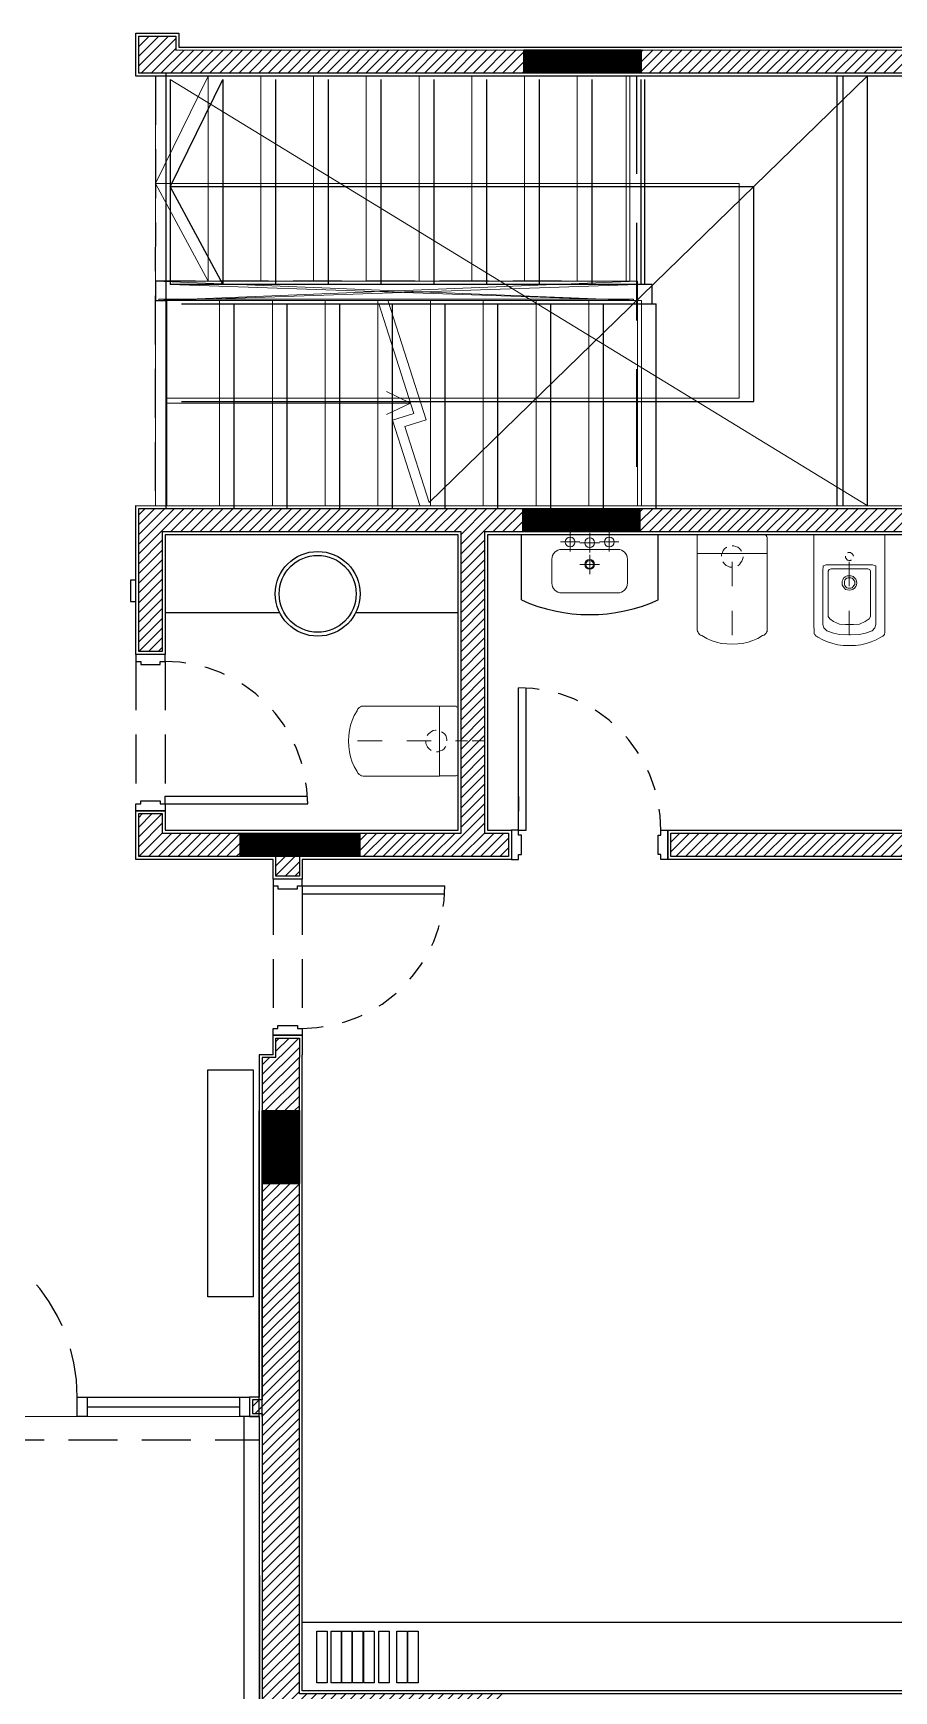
# Model space of a CAD drawing. Extents: x 233 to 569, y -241 to -74.
# Drawn here: x 297.08 to 301.48, y -186.35 to -177.86 of the extents above; entities that cross this region are included whole.
import ezdxf

# ---------------------------------------------------------------- set-up
doc = ezdxf.new("R2010")
doc.units = 0
doc.header["$MEASUREMENT"] = 0
doc.linetypes.add('ACAD_ISO02W100', pattern=[15, 12, -3])
doc.linetypes.add('TRAZOS', pattern=[0.75, 0.5, -0.25])
for name, color, linetype, lineweight in [('00 ARTEFACTOS SANITARIOS', 7, 'CONTINUOUS', 5), ('2D N 0 PB ESCALERA', 1, 'CONTINUOUS', 9), ('2D N 0 PB SOLADO PERIMETRAL EXTERIOR', 254, 'CONTINUOUS', 9)]:
    doc.layers.add(name, color=color, linetype=linetype, lineweight=lineweight)
for name, color, linetype in [('2D 00 TERRENO RETIROS', 205, 'CONTINUOUS'), ('2D N 0 PB ABER CORTE', 1, 'CONTINUOUS'), ('2D N 0 PB DECO MUEBLES', 251, 'CONTINUOUS'), ('2D N 0 PB INST CALEF TERMOSTATOS', 1, 'CONTINUOUS'), ('2D N 0 PB INST SANIT ART', 7, 'CONTINUOUS'), ('2D N 0 PB MUROS MAMP', 1, 'CONTINUOUS'), ('2D N 0 PB MUROS MAMP HATCH', 10, 'CONTINUOUS'), ('2D N 0 PB MUROS REVOQUES', 7, 'CONTINUOUS'), ('2D N 0 PB PROYECCIONES', 7, 'CONTINUOUS'), ('2D N 0 PB REVESTIMIENTO MURETE PIEDRA', 5, 'CONTINUOUS'), ('2D N 00 EST PL COL BORDES', 7, 'CONTINUOUS'), ('2D N 00 EST PL COL HATCH', 92, 'CONTINUOUS'), ('2D N 00 EST PL ESCALERA SUBSUELO', 200, 'CONTINUOUS'), ('2D N 1 PA ESCALERA', 254, 'CONTINUOUS')]:
    doc.layers.add(name, color=color, linetype=linetype)
pattern_1 = [(45, (280.611325, -54.484004), (-0.025, 0.025), [])]

# ---------------------------------------------------------------- blocks, each defined once
blk = doc.blocks.new('A$C7EBA53EC-flat-2-flat-1-flat-1-flat-2')
at = {"layer": '00 ARTEFACTOS SANITARIOS'}
for p, q in [((-1.4103, 1.1515), (-1.6974, 1.1515)), ((-1.7474, 1.1015), (-1.7474, 0.9787)), ((-1.5538, 1.0554), (-1.5538, 0.9554)), ((-1.3603, 0.9787), (-1.3603, 1.1015)), ((-1.6538, 0.94), (-1.6538, 0.84)), ((-1.6038, 1.0054), (-1.5038, 1.0054)), ((-1.5538, 0.9441), (-1.5538, 0.8441)), ((-1.4538, 0.94), (-1.4538, 0.84)), ((-1.3038, 0.8537), (-1.8038, 0.8537)), ((-1.7038, 0.89), (-1.6038, 0.89)), ((-1.6974, 0.9287), (-1.4103, 0.9287)), ((-1.6038, 0.8941), (-1.5038, 0.8941)), ((-1.4038, 0.89), (-1.5038, 0.89))]:
    blk.add_line(p, q, dxfattribs=at)
for centre, radius in [((-1.5538, 1.0054), 0.025), ((-1.5538, 1.0054), 0.02), ((-1.6538, 0.89), 0.025), ((-1.5538, 0.8941), 0.025), ((-1.4538, 0.89), 0.025)]:
    blk.add_circle(centre, radius, dxfattribs=at)
for centre, start, end in [((-1.6974, 1.1015), 90, 180), ((-1.4103, 1.1015), 360, 90), ((-1.6974, 0.9787), 180, 270), ((-1.4103, 0.9787), 270, 360)]:
    blk.add_arc(centre, 0.05, start, end, dxfattribs=at)

msp = doc.modelspace()

# ---------------------------------------------------------------- hatches: boundary and pattern name
at = {"layer": '2D N 0 PB MUROS MAMP HATCH'}
h = msp.add_hatch(dxfattribs=at)
h.set_pattern_fill('JIS_WOOD', color=256, scale=0.05)
h.set_pattern_definition(pattern_1)
h.paths.add_polyline_path([(299.5885, -178.0654), (299.5885, -177.9466), (297.807, -177.9467), (297.807, -177.8754), (297.617, -177.8754), (297.617, -178.0654)])
h = msp.add_hatch(dxfattribs=at)
h.set_pattern_fill('JIS_WOOD', color=256, scale=0.05)
h.set_pattern_definition(pattern_1)
h.paths.add_polyline_path([(302.2888, -178.0654), (302.2888, -178.2654), (302.6327, -178.2654), (302.6327, -178.1189), (303.188, -178.1199), (303.188, -177.9464), (300.1885, -177.9454), (300.1885, -178.0654)])
h = msp.add_hatch(dxfattribs=at)
h.set_pattern_fill('JIS_WOOD', color=256, scale=0.05)
h.set_pattern_definition(pattern_1)
h.paths.add_polyline_path([(299.267, -180.4154), (299.267, -181.9589), (298.7481, -181.9589), (298.7481, -182.0789), (299.5108, -182.0789), (299.5108, -181.9589), (299.387, -181.9589), (299.387, -180.4154), (299.5832, -180.4154), (299.5832, -180.2954), (297.617, -180.2954), (297.617, -181.0289), (297.737, -181.0289), (297.737, -180.4154)])
h = msp.add_hatch(dxfattribs=at)
h.set_pattern_fill('JIS_WOOD', color=256, scale=0.05)
h.set_pattern_definition(pattern_1)
h.paths.add_polyline_path([(300.266, -180.2954), (300.246, -180.2954), (300.1832, -180.2954), (300.1832, -180.4154), (302.2887, -180.4154), (302.2887, -180.2954)])
h = msp.add_hatch(dxfattribs=at)
h.set_pattern_fill('JIS_WOOD', color=256, scale=0.05)
h.set_pattern_definition(pattern_1)
h.paths.add_polyline_path([(298.136, -182.0789), (298.136, -181.9589), (297.737, -181.9589), (297.737, -181.8589), (297.617, -181.8589), (297.617, -182.0789)])
h = msp.add_hatch(dxfattribs=at)
h.set_pattern_fill('JIS_WOOD', color=256, scale=0.05)
h.set_pattern_definition(pattern_1)
h.paths.add_polyline_path([(300.3408, -181.9589), (300.3408, -182.0789), (302.4438, -182.0789), (302.4438, -181.9589)])
h = msp.add_hatch(dxfattribs=at)
h.set_pattern_fill('JIS_WOOD', color=256, scale=0.05)
h.set_pattern_definition(pattern_1)
h.paths.add_polyline_path([(298.3193, -182.0789), (298.3193, -182.1789), (298.4393, -182.1789), (298.4393, -182.0789)])
h = msp.add_hatch(dxfattribs=at)
h.set_pattern_fill('JIS_WOOD', color=256, scale=0.05)
h.set_pattern_definition(pattern_1)
h.paths.add_polyline_path([(298.4393, -183.1089), (298.4393, -183.0089), (298.3193, -183.0089), (298.3193, -183.1089), (298.2493, -183.1089), (298.2493, -183.3803), (298.4393, -183.3803)])
h = msp.add_hatch(dxfattribs=at)
h.set_pattern_fill('JIS_WOOD', color=256, scale=0.05)
h.set_pattern_definition(pattern_1)
h.paths.add_polyline_path([(299.4904, -186.5577), (299.4904, -186.3677), (298.4393, -186.3677), (298.4393, -183.7539), (298.2493, -183.7539), (298.2493, -184.8625), (298.1993, -184.8625), (298.1993, -184.9326), (298.2493, -184.9326), (298.2494, -186.5578)])
at = {"layer": '2D N 00 EST PL COL HATCH'}
h = msp.add_hatch(dxfattribs=at)
h.set_pattern_fill('NET', color=256, scale=0.002, angle=90)
h.set_pattern_definition([(90, (280.859101, -54.4840044), (-0.00635, 2e-18), []), (180, (280.859101, -54.4840044), (-2e-18, -0.00635), [])])
h.paths.add_polyline_path([(300.1885, -178.0654), (300.1885, -177.9453), (299.5885, -177.9454), (299.5885, -178.0655)])
h = msp.add_hatch(dxfattribs=at)
h.set_pattern_fill('NET', color=256, scale=0.002, angle=90)
h.set_pattern_definition([(90, (280.8537654, -56.834006), (-0.00635, 2e-18), []), (180, (280.8537654, -56.834006), (-2e-18, -0.00635), [])])
h.paths.add_polyline_path([(300.1832, -180.4154), (300.1832, -180.2953), (299.5832, -180.2954), (299.5832, -180.4155)])
h = msp.add_hatch(dxfattribs=at)
h.set_pattern_fill('NET', color=256, scale=0.002, angle=90)
h.set_pattern_definition([(90, (279.256959, -56.14573), (-0.00635, 2e-18), []), (180, (279.256959, -56.14573), (-2e-18, -0.00635), [])])
h.paths.add_polyline_path([(298.7481, -182.0789), (298.7481, -181.9589), (298.136, -181.9589), (298.136, -182.0789)])
h = msp.add_hatch(dxfattribs=at)
h.set_pattern_fill('NET', color=256, scale=0.002, angle=90)
h.set_pattern_definition([(90, (275.5306296, -60.11896), (-0.00635, 2e-18), []), (180, (275.5306296, -60.11896), (-2e-18, -0.00635), [])])
h.paths.add_polyline_path([(298.4393, -183.3803), (298.2493, -183.3803), (298.2493, -183.7539), (298.4393, -183.7539)])

# ---------------------------------------------------------------- linework, layer by layer
at = {"layer": '2D 00 TERRENO RETIROS', "color": 252, "linetype": 'TRAZOS', "true_color": 0x939598}
msp.add_line((300.1658, -178.0817), (300.1658, -180.2804), dxfattribs=at)
at = {"layer": '2D N 0 PB ABER CORTE'}
for p, q in [((299.5608, -181.9439), (299.5608, -181.2139)), ((299.6008, -181.9439), (299.6008, -181.215)), ((297.752, -181.7689), (298.4809, -181.7689)), ((297.752, -181.8089), (298.482, -181.8089)), ((298.4543, -182.2289), (299.1843, -182.2289)), ((298.4543, -182.2689), (299.1832, -182.2689)), ((297.3521, -184.8476), (298.1343, -184.8476)), ((297.3521, -184.8976), (298.1343, -184.8976))]:
    msp.add_line(p, q, dxfattribs=at)
for points in [[(297.752, -181.0439), (297.602, -181.0439), (297.602, -181.0789), (297.627, -181.0789), (297.627, -181.0939), (297.727, -181.0939), (297.727, -181.0789), (297.752, -181.0789)], [(297.752, -181.8439), (297.602, -181.8439), (297.602, -181.8089), (297.627, -181.8089), (297.627, -181.7939), (297.727, -181.7939), (297.727, -181.8089), (297.752, -181.8089)], [(299.5258, -181.9439), (299.5258, -182.0939), (299.5608, -182.0939), (299.5608, -182.0689), (299.5758, -182.0689), (299.5758, -181.9689), (299.5608, -181.9689), (299.5608, -181.9439)], [(300.3258, -181.9439), (300.3258, -182.0939), (300.2908, -182.0939), (300.2908, -182.0689), (300.2758, -182.0689), (300.2758, -181.9689), (300.2908, -181.9689), (300.2908, -181.9439)], [(298.4543, -182.1939), (298.3043, -182.1939), (298.3043, -182.2289), (298.3293, -182.2289), (298.3293, -182.2439), (298.4293, -182.2439), (298.4293, -182.2289), (298.4543, -182.2289)], [(298.4543, -182.9939), (298.3043, -182.9939), (298.3043, -182.9589), (298.3293, -182.9589), (298.3293, -182.9439), (298.4293, -182.9439), (298.4293, -182.9589), (298.4543, -182.9589)], [(297.3021, -184.9475), (297.3021, -184.8475), (297.3521, -184.8475), (297.3521, -184.9475)], [(298.1343, -184.9476), (298.1343, -184.8476), (298.1843, -184.8476), (298.1843, -184.9476)]]:
    msp.add_lwpolyline(points, close=True, dxfattribs=at)
for points in [[(297.752, -181.8089), (297.752, -181.7689)], [(297.752, -181.8439), (297.602, -181.8439)], [(299.5608, -181.9439), (299.6008, -181.9439)], [(298.4543, -182.1939), (298.3043, -182.1939)], [(298.4543, -182.2289), (298.4543, -182.2689)]]:
    msp.add_lwpolyline(points, dxfattribs=at)
at = {"layer": '2D N 0 PB ABER CORTE', "lineweight": 20}
msp.add_lwpolyline([(299.5601, -181.9333), (299.5601, -181.8782), (299.5601, -181.8486), (299.5622, -181.8465), (299.5622, -181.8444), (299.5622, -181.7703), (299.5622, -181.8444), (299.5622, -181.8465), (299.5601, -181.8486), (299.5601, -181.8782)], close=True, dxfattribs=at)
msp.add_lwpolyline([(299.5601, -181.9343, -0.414225), (299.5506, -181.9439, 0.414225)], format="xyb", close=True, dxfattribs=at)
at = {"layer": '2D N 0 PB ABER CORTE', "linetype": 'ACAD_ISO02W100', "ltscale": 0.009}
for centre, start, end in [((297.752, -181.8089), 0, 90), ((299.5608, -181.9439), 0, 90), ((298.4543, -182.2289), 270, 0)]:
    msp.add_arc(centre, 0.73, start, end, dxfattribs=at)
at = {"layer": '2D N 0 PB ABER CORTE', "linetype": 'TRAZOS', "ltscale": 0.5}
msp.add_arc((296.3994, -184.8486), 0.9026, 0.06887, 86.65807, dxfattribs=at)
at = {"layer": '2D N 0 PB DECO MUEBLES'}
msp.add_line((302.4288, -186.0027), (298.4543, -186.0027), dxfattribs=at)
for points in [[(297.9701, -183.1708), (298.2028, -183.1708), (298.2028, -184.3339), (297.9701, -184.3339)], [(298.5281, -186.0474), (298.581, -186.0474), (298.581, -186.3123), (298.5281, -186.3123)], [(298.6017, -186.0474), (298.6546, -186.0474), (298.6546, -186.3123), (298.6017, -186.3123)], [(298.6548, -186.0474), (298.7077, -186.0474), (298.7077, -186.3123), (298.6548, -186.3123)], [(298.7116, -186.0474), (298.7645, -186.0474), (298.7645, -186.3123), (298.7116, -186.3123)], [(298.7694, -186.0474), (298.8222, -186.0474), (298.8222, -186.3123), (298.7694, -186.3123)], [(298.8467, -186.0474), (298.8995, -186.0474), (298.8995, -186.3123), (298.8467, -186.3123)], [(298.9389, -186.0474), (298.9918, -186.0474), (298.9918, -186.3123), (298.9389, -186.3123)], [(298.9948, -186.0474), (299.0477, -186.0474), (299.0477, -186.3123), (298.9948, -186.3123)]]:
    msp.add_lwpolyline(points, close=True, dxfattribs=at)
at = {"layer": '2D N 0 PB ESCALERA'}
for p, q in [((299.1033, -180.2654), (301.346, -178.0804)), ((301.346, -180.2804), (297.777, -178.0979)), ((297.761, -179.2304), (300.171, -179.1479)), ((300.171, -179.2304), (297.777, -179.1479)), ((300.171, -179.1479), (300.171, -179.2304)), ((297.761, -179.2304), (297.761, -180.2804)), ((298.031, -179.2304), (298.031, -180.2804)), ((298.031, -180.2804), (298.031, -179.2304)), ((298.301, -180.2804), (298.301, -179.2304)), ((298.571, -180.2804), (298.571, -179.2304)), ((298.841, -180.2804), (298.841, -179.2304)), ((299.0086, -179.7554), (298.8847, -179.6962)), ((297.761, -179.7554), (299.0086, -179.7554)), ((299.0086, -179.7554), (298.8847, -179.8146))]:
    msp.add_line(p, q, dxfattribs=at)
for points in [[(299.0556, -180.2807), (298.916, -179.8432), (299.0255, -179.8083), (298.8466, -179.2479)], [(299.1033, -180.2654), (298.9789, -179.8757), (299.0883, -179.8407), (298.8942, -179.2327)]]:
    msp.add_lwpolyline(points, dxfattribs=at)
at = {"layer": '2D N 0 PB INST CALEF TERMOSTATOS'}
msp.add_lwpolyline([(297.602, -180.6621), (297.5755, -180.6621), (297.5755, -180.7717), (297.602, -180.7717)], close=True, dxfattribs=at)
at = {"layer": '2D N 0 PB INST SANIT ART'}
for p, q in [((299.5758, -180.7639), (299.5758, -180.4304)), ((300.2758, -180.7639), (300.2758, -180.4304)), ((298.3392, -180.8304), (297.752, -180.8304)), ((299.252, -180.8304), (298.727, -180.8304))]:
    msp.add_line(p, q, dxfattribs=at)
at = {"layer": '2D N 0 PB INST SANIT ART', "lineweight": 20}
for points in [[(300.8338, -180.6039), (300.8338, -180.5299), (300.8338, -180.5277), (300.8338, -180.5256), (300.8338, -180.496), (300.8338, -180.441), (300.8338, -180.496), (300.8338, -180.5256), (300.8338, -180.5277), (300.8338, -180.5299), (300.8338, -180.6039), (300.8338, -180.9172), (300.8338, -180.9257), (300.8317, -180.9299), (300.8295, -180.9342), (300.8274, -180.9363), (300.8232, -180.9405), (300.819, -180.9447), (300.8105, -180.9469), (300.7872, -180.9617), (300.7618, -180.9723), (300.7364, -180.9807), (300.7089, -180.9871), (300.6835, -180.9892), (300.656, -180.9913), (300.6284, -180.9892), (300.6009, -180.9871), (300.5755, -180.9807), (300.548, -180.9723), (300.5247, -180.9617), (300.4993, -180.9469), (300.493, -180.9447), (300.4887, -180.9405), (300.4845, -180.9363), (300.4824, -180.9342), (300.4803, -180.9299), (300.4782, -180.9257), (300.476, -180.9172), (300.476, -180.4304), (300.476, -180.9172), (300.4782, -180.9257), (300.4803, -180.9299), (300.4824, -180.9342), (300.4845, -180.9363), (300.4887, -180.9405), (300.493, -180.9447), (300.4993, -180.9469), (300.5247, -180.9617), (300.548, -180.9723), (300.5755, -180.9807), (300.6009, -180.9871), (300.6284, -180.9892), (300.656, -180.9913), (300.6835, -180.9892), (300.7089, -180.9871), (300.7364, -180.9807), (300.7618, -180.9723), (300.7872, -180.9617), (300.8105, -180.9469), (300.819, -180.9447), (300.8232, -180.9405), (300.8274, -180.9363), (300.8295, -180.9342), (300.8317, -180.9299), (300.8338, -180.9257), (300.8338, -180.9172)], [(300.8232, -180.4304), (300.4887, -180.4304)], [(301.073, -180.4981), (301.073, -180.4346), (301.073, -180.4325), (301.0751, -180.4325), (301.0751, -180.4304), (301.0772, -180.4304), (301.4349, -180.4304), (301.437, -180.4325), (301.437, -180.4346), (301.437, -180.4981), (301.437, -180.7648), (301.437, -180.9024), (301.437, -180.9172), (301.437, -180.9299), (301.437, -180.9342), (301.4349, -180.9384), (301.4349, -180.9405), (301.4328, -180.9426), (301.4264, -180.949), (301.4201, -180.9532), (301.4159, -180.9553), (301.3926, -180.968), (301.3672, -180.9786), (301.3418, -180.9871), (301.3143, -180.9934), (301.2867, -180.9977), (301.2613, -180.9977), (301.2592, -180.9977), (301.2232, -180.9977), (301.1957, -180.9934), (301.1703, -180.9871), (301.1428, -180.9786), (301.1195, -180.968), (301.0941, -180.9553), (301.092, -180.9532), (301.0857, -180.949), (301.0793, -180.9426), (301.0772, -180.9405), (301.0751, -180.9384), (301.0751, -180.9342), (301.0751, -180.9299), (301.0751, -180.9172), (301.073, -180.9024), (301.073, -180.7669), (301.073, -180.9024), (301.0751, -180.9172), (301.0751, -180.9299), (301.0751, -180.9342), (301.0751, -180.9384), (301.0772, -180.9405), (301.0793, -180.9426), (301.0857, -180.949), (301.092, -180.9532), (301.0941, -180.9553), (301.1195, -180.968), (301.1428, -180.9786), (301.1703, -180.9871), (301.1957, -180.9934), (301.2232, -180.9977), (301.2592, -180.9977), (301.2613, -180.9977), (301.2867, -180.9977), (301.3143, -180.9934), (301.3418, -180.9871), (301.3672, -180.9786), (301.3926, -180.968), (301.4159, -180.9553), (301.4201, -180.9532), (301.4264, -180.949), (301.4328, -180.9426), (301.4349, -180.9405), (301.4349, -180.9384), (301.437, -180.9342), (301.437, -180.9299), (301.437, -180.9172), (301.437, -180.9024), (301.437, -180.7648), (301.437, -180.4981), (301.437, -180.4346), (301.437, -180.4325), (301.4349, -180.4304), (301.0772, -180.4304), (301.0751, -180.4304), (301.0751, -180.4325), (301.073, -180.4325), (301.073, -180.4346), (301.073, -180.4981), (301.073, -180.7648)], [(300.656, -180.5256), (300.8274, -180.5256), (300.8295, -180.5256), (300.8317, -180.5256), (300.8338, -180.5256), (300.8317, -180.5256), (300.8295, -180.5256), (300.8274, -180.5256), (300.656, -180.5256), (300.4824, -180.5256), (300.4803, -180.5256), (300.4782, -180.5256), (300.4803, -180.5256), (300.4824, -180.5256)], [(301.2402, -180.9426), (301.2042, -180.9405), (301.1746, -180.9342), (301.1407, -180.9215), (301.1238, -180.9066), (301.1195, -180.8897), (301.1195, -180.7627), (301.1195, -180.8897), (301.1238, -180.9066), (301.1407, -180.9215), (301.1746, -180.9342), (301.2042, -180.9405), (301.2402, -180.9426), (301.3058, -180.9405), (301.3375, -180.9342), (301.3714, -180.9215), (301.3862, -180.9066), (301.3905, -180.8897), (301.3905, -180.7648), (301.3905, -180.6166), (301.3905, -180.5891), (301.3862, -180.587), (301.3735, -180.5849), (301.2402, -180.5849), (301.1365, -180.5849), (301.1259, -180.587), (301.1216, -180.5891), (301.1195, -180.6166), (301.1195, -180.7648), (301.1195, -180.6166), (301.1216, -180.5891), (301.1259, -180.587), (301.1365, -180.5849), (301.2402, -180.5849), (301.3735, -180.5849), (301.3862, -180.587), (301.3905, -180.5891), (301.3905, -180.6166), (301.3905, -180.7648), (301.3905, -180.8897), (301.3862, -180.9066), (301.3714, -180.9215), (301.3375, -180.9342), (301.3058, -180.9405)], [(301.2402, -180.8897), (301.2762, -180.8897), (301.3079, -180.8876), (301.3354, -180.8749), (301.3566, -180.8601), (301.3629, -180.8495), (301.3629, -180.7648), (301.3629, -180.6166), (301.3608, -180.6082), (301.3502, -180.6039), (301.2402, -180.6039), (301.1619, -180.6039), (301.1513, -180.6082), (301.147, -180.6166), (301.147, -180.7648), (301.147, -180.8495), (301.1555, -180.8601), (301.1746, -180.8749), (301.2042, -180.8876), (301.2359, -180.8897)], [(301.2402, -180.8897), (301.2762, -180.8897), (301.3079, -180.8876), (301.3354, -180.8749), (301.3566, -180.8601), (301.3629, -180.8495), (301.3629, -180.7648), (301.3629, -180.6166), (301.3608, -180.6082), (301.3502, -180.6039), (301.2402, -180.6039), (301.1619, -180.6039), (301.1513, -180.6082), (301.147, -180.6166), (301.147, -180.7648), (301.147, -180.8495), (301.1555, -180.8601), (301.1746, -180.8749), (301.2042, -180.8876), (301.2359, -180.8897)], [(301.2592, -180.5849), (301.2613, -180.5849)], [(301.2592, -180.6039), (301.2613, -180.6039)], [(301.255, -180.714), (301.2465, -180.7119), (301.2359, -180.7098), (301.2296, -180.7034), (301.2232, -180.695), (301.219, -180.6865), (301.219, -180.6759), (301.219, -180.6675), (301.2211, -180.6611), (301.2254, -180.6526), (301.2338, -180.6463), (301.2444, -180.6399), (301.255, -180.6399), (301.2444, -180.6399), (301.2338, -180.6463), (301.2254, -180.6526), (301.2211, -180.6611), (301.219, -180.6675), (301.219, -180.6759), (301.219, -180.6865), (301.2232, -180.695), (301.2296, -180.7034), (301.2359, -180.7098), (301.2465, -180.7119)], [(301.255, -180.7034), (301.2635, -180.7034), (301.2698, -180.7013), (301.274, -180.695), (301.2783, -180.6907), (301.2825, -180.6844), (301.2825, -180.6759), (301.2825, -180.6696), (301.2783, -180.6632), (301.274, -180.6569), (301.2698, -180.6526), (301.2635, -180.6505), (301.255, -180.6505), (301.2486, -180.6505), (301.2423, -180.6526), (301.2359, -180.6569), (301.2317, -180.6632), (301.2296, -180.6696), (301.2296, -180.6759), (301.2296, -180.6844), (301.2317, -180.6907), (301.2359, -180.695), (301.2423, -180.7013), (301.2486, -180.7034)], [(301.255, -180.7034), (301.2635, -180.7034), (301.2698, -180.7013), (301.274, -180.695), (301.2783, -180.6907), (301.2825, -180.6844), (301.2825, -180.6759), (301.2825, -180.6696), (301.2783, -180.6632), (301.274, -180.6569), (301.2698, -180.6526), (301.2635, -180.6505), (301.255, -180.6505), (301.2486, -180.6505), (301.2423, -180.6526), (301.2359, -180.6569), (301.2317, -180.6632), (301.2296, -180.6696), (301.2296, -180.6759), (301.2296, -180.6844), (301.2317, -180.6907), (301.2359, -180.695), (301.2423, -180.7013), (301.2486, -180.7034)], [(301.2613, -180.8897), (301.2592, -180.8897)], [(301.2613, -180.9426), (301.2592, -180.9426)], [(299.0784, -181.3088), (299.1525, -181.3088), (299.1546, -181.3088), (299.1567, -181.3088), (299.1864, -181.3088), (299.2414, -181.3088), (299.1864, -181.3088), (299.1567, -181.3088), (299.1546, -181.3088), (299.1525, -181.3088), (299.0784, -181.3088), (298.7651, -181.3088), (298.7567, -181.3088), (298.7524, -181.311), (298.7482, -181.3131), (298.7461, -181.3152), (298.7418, -181.3194), (298.7376, -181.3237), (298.7355, -181.3321), (298.7207, -181.3554), (298.7101, -181.3808), (298.7016, -181.4062), (298.6953, -181.4337), (298.6932, -181.4591), (298.691, -181.4866), (298.6932, -181.5142), (298.6953, -181.5417), (298.7016, -181.5671), (298.7101, -181.5946), (298.7207, -181.6179), (298.7355, -181.6433), (298.7376, -181.6496), (298.7418, -181.6539), (298.7461, -181.6581), (298.7482, -181.6602), (298.7524, -181.6623), (298.7567, -181.6644), (298.7651, -181.6666), (299.0826, -181.6666), (298.7651, -181.6666), (298.7567, -181.6644), (298.7524, -181.6623), (298.7482, -181.6602), (298.7461, -181.6581), (298.7418, -181.6539), (298.7376, -181.6496), (298.7355, -181.6433), (298.7207, -181.6179), (298.7101, -181.5946), (298.7016, -181.5671), (298.6953, -181.5417), (298.6932, -181.5142), (298.691, -181.4866), (298.6932, -181.4591), (298.6953, -181.4337), (298.7016, -181.4062), (298.7101, -181.3808), (298.7207, -181.3554), (298.7355, -181.3321), (298.7376, -181.3237), (298.7418, -181.3194), (298.7461, -181.3152), (298.7482, -181.3131), (298.7524, -181.311), (298.7567, -181.3088), (298.7651, -181.3088)], [(299.1567, -181.4866), (299.1567, -181.3152), (299.1567, -181.3131), (299.1567, -181.311), (299.1567, -181.3088), (299.1567, -181.311), (299.1567, -181.3131), (299.1567, -181.3152), (299.1567, -181.4866), (299.1567, -181.6602), (299.1567, -181.6623), (299.1567, -181.6644), (299.1567, -181.6623), (299.1567, -181.6602)], [(299.252, -181.3194), (299.252, -181.6539)], [(299.2414, -181.6644), (299.1864, -181.6644), (299.1567, -181.6644), (299.1546, -181.6666), (299.1525, -181.6666), (299.0784, -181.6666), (299.1525, -181.6666), (299.1546, -181.6666), (299.1567, -181.6644), (299.1864, -181.6644)]]:
    msp.add_lwpolyline(points, close=True, dxfattribs=at)
for points in [[(300.8221, -180.4304, -0.414225), (300.8317, -180.4399, 0.414225)], [(301.255, -180.6399, -1.02898), (301.255, -180.714, 1.02898)], [(299.252, -181.3205, 0.414225), (299.2424, -181.311, -0.414225)], [(299.2424, -181.6644, 0.414225), (299.252, -181.6549, -0.414225)]]:
    msp.add_lwpolyline(points, format="xyb", close=True, dxfattribs=at)
for points in [[(300.6009, -180.5404), (300.6009, -180.532), (300.6052, -180.5214), (300.6094, -180.5108), (300.6157, -180.5023), (300.6242, -180.496), (300.6284, -180.4939)], [(300.656, -180.4875), (300.6644, -180.4875), (300.6729, -180.4896), (300.6835, -180.4939), (300.6919, -180.5002), (300.6983, -180.5066), (300.7025, -180.515)], [(300.711, -180.5426), (300.711, -180.5468), (300.7089, -180.5574), (300.7047, -180.5658), (300.6983, -180.5743), (300.6919, -180.5828), (300.6835, -180.5891)], [(301.2359, -180.5404), (301.2359, -180.5426), (301.2359, -180.5468), (301.2381, -180.551), (301.2402, -180.5531), (301.2423, -180.5574), (301.2465, -180.5595), (301.2486, -180.5595), (301.2529, -180.5616), (301.2571, -180.5616), (301.2613, -180.5616), (301.2635, -180.5595), (301.2656, -180.5595)], [(301.2762, -180.5404), (301.2762, -180.5383), (301.274, -180.5341), (301.2719, -180.5299), (301.2698, -180.5277), (301.2677, -180.5256), (301.2635, -180.5235), (301.2613, -180.5214), (301.2571, -180.5214), (301.2529, -180.5214), (301.2486, -180.5214), (301.2465, -180.5235)], [(300.656, -180.5955), (300.6538, -180.5955), (300.6433, -180.5955), (300.6327, -180.5912), (300.6242, -180.587), (300.6157, -180.5785), (300.6094, -180.5701), (300.6073, -180.568)], [(300.656, -180.568), (300.656, -180.6929)], [(301.255, -180.568), (301.255, -180.6929)], [(300.656, -180.8199), (300.656, -180.9447)], [(301.255, -180.8199), (301.255, -180.9447)], [(299.1398, -181.4316), (299.1356, -181.4316), (299.125, -181.4337), (299.1165, -181.438), (299.108, -181.4443), (299.0996, -181.4507), (299.0932, -181.4591)], [(299.1948, -181.4866), (299.1948, -181.4782), (299.1927, -181.4697), (299.1885, -181.4591), (299.1821, -181.4507), (299.1758, -181.4443), (299.1673, -181.4401)], [(298.8625, -181.4866), (298.7376, -181.4866)], [(299.1144, -181.4866), (298.9895, -181.4866)], [(299.0869, -181.4866), (299.0869, -181.4888), (299.0869, -181.4993), (299.0911, -181.5099), (299.0953, -181.5184), (299.1038, -181.5269), (299.1123, -181.5332), (299.1144, -181.5353)], [(299.1419, -181.5417), (299.1504, -181.5417), (299.161, -181.5374), (299.1715, -181.5332), (299.18, -181.5269), (299.1864, -181.5184), (299.1885, -181.5142)], [(299.3007, -181.4866), (299.2393, -181.4866)], [(299.3233, -181.4866), (299.3847, -181.4866)]]:
    msp.add_lwpolyline(points, dxfattribs=at)
at = {"layer": '2D N 0 PB INST SANIT ART'}
for radius in [0.2171, 0.1971]:
    msp.add_circle((298.5331, -180.7327), radius, dxfattribs=at)
msp.add_arc((299.9258, -179.9878), 0.8514, 245.72546, 294.27454, dxfattribs=at)
at = {"layer": '2D N 0 PB MUROS MAMP'}
for p, q in [((301.346, -178.0804), (301.346, -180.2804)), ((298.2343, -184.9476), (298.2343, -183.3806)), ((298.2493, -184.9476), (298.2493, -183.3806))]:
    msp.add_line(p, q, dxfattribs=at)
for points in [[(297.617, -177.8754), (297.807, -177.8754), (297.807, -177.9467), (303.3984, -177.9466), (303.4033, -177.9466), (303.5884, -177.9466), (303.5884, -178.1189), (302.6327, -178.1189), (302.6327, -178.2654), (302.2888, -178.2654), (302.2888, -178.0654), (297.617, -178.0654)], [(302.2887, -180.2954), (302.2887, -180.0954), (302.6338, -180.0954), (302.6338, -181.2289), (302.4438, -181.2289), (302.4438, -180.4154), (299.387, -180.4154), (299.387, -181.9589), (299.5108, -181.9589), (299.5108, -182.0789), (298.4393, -182.0789), (298.4393, -182.1789), (298.3193, -182.1789), (298.3193, -182.0789), (297.617, -182.0789), (297.617, -181.8589), (297.737, -181.8589), (297.737, -181.9589), (299.267, -181.9589), (299.267, -180.4154), (297.737, -180.4154), (297.737, -181.0289), (297.617, -181.0289), (297.617, -180.2954)], [(302.4438, -182.0789), (300.3408, -182.0789), (300.3408, -181.9589), (302.4438, -181.9589), (302.4438, -181.8589), (302.6338, -181.8589), (302.6338, -183.3803), (302.4438, -183.3803)]]:
    msp.add_lwpolyline(points, close=True, dxfattribs=at)
for points in [[(298.3193, -183.1089), (298.3193, -183.0089), (298.4393, -183.0089), (298.4393, -183.1089)], [(298.3193, -183.1089), (298.2493, -183.1089), (298.2493, -183.3803), (298.4393, -183.3803), (298.4393, -183.1089)], [(303.4984, -185.88), (303.4984, -186.3677), (302.6338, -186.3677), (302.6338, -185.88), (302.7838, -185.88), (302.7838, -185.79), (302.4438, -185.79), (302.4438, -186.3677), (298.4393, -186.3677), (298.4393, -183.7539), (298.2493, -183.7539), (298.2493, -184.8625), (298.1993, -184.8625), (298.1993, -184.9326), (298.2493, -184.9326), (298.2494, -186.5578), (303.6884, -186.5576), (303.6884, -185.79), (303.4984, -185.79)]]:
    msp.add_lwpolyline(points, dxfattribs=at)
at = {"layer": '2D N 0 PB MUROS REVOQUES'}
for points in [[(303.6034, -177.9316), (303.6034, -177.9316), (303.6034, -178.1339), (302.6477, -178.1339), (302.6477, -178.2804), (302.2738, -178.2804), (302.2738, -178.0804), (297.602, -178.0804), (297.602, -177.8604), (297.822, -177.8604), (297.822, -177.9317), (303.3834, -177.9316), (303.3834, -177.9316)], [(302.4288, -180.4304), (299.402, -180.4304), (299.402, -181.9439), (299.5258, -181.9439), (299.5258, -182.0939), (298.4543, -182.0939), (298.4543, -182.1939), (298.3043, -182.1939), (298.3043, -182.0939), (297.602, -182.0939), (297.602, -181.8439), (297.752, -181.8439), (297.752, -181.9439), (299.252, -181.9439), (299.252, -180.4304), (297.752, -180.4304), (297.752, -181.0439), (297.602, -181.0439), (297.602, -180.2804), (302.2737, -180.2813)], [(302.4288, -182.0939), (300.3258, -182.0939), (300.3258, -181.9439), (302.4288, -181.9439), (302.4288, -181.8439), (302.6488, -181.8439), (302.6488, -183.775), (302.4288, -183.775), (302.4288, -182.0939)], [(298.3043, -183.0939), (298.3043, -182.9939), (298.4543, -182.9939), (298.4543, -183.0939)], [(298.3043, -183.0939), (298.2343, -183.0939), (298.2343, -184.8475), (298.1843, -184.8475), (298.1843, -184.9476), (298.2343, -184.9476), (298.2344, -186.5728), (303.4834, -186.5727)], [(303.4834, -185.895), (303.4834, -186.3527), (302.6488, -186.3527), (302.6488, -185.895), (302.7988, -185.895), (302.7988, -185.775), (302.4288, -185.775), (302.4288, -186.3527), (298.4543, -186.3527), (298.4543, -183.0939)]]:
    msp.add_lwpolyline(points, dxfattribs=at)
at = {"layer": '2D N 0 PB PROYECCIONES', "linetype": 'TRAZOS', "ltscale": 0.5}
for p, q in [((297.702, -178.0804), (297.7016, -180.2804)), ((299.782, -179.1304), (297.702, -179.1304)), ((297.602, -181.0789), (297.6016, -181.8089)), ((297.752, -181.0789), (297.7516, -181.8089)), ((298.3043, -182.2289), (298.3043, -182.9589)), ((298.4543, -182.2289), (298.4543, -182.9589)), ((292.3831, -185.0675), (298.2343, -185.0674))]:
    msp.add_line(p, q, dxfattribs=at)
at = {"layer": '2D N 0 PB PROYECCIONES'}
msp.add_line((297.757, -180.2954), (297.757, -178.0654), dxfattribs=at)
at = {"layer": '2D N 0 PB REVESTIMIENTO MURETE PIEDRA'}
msp.add_lwpolyline([(298.1544, -186.6528), (303.4834, -186.6528), (303.4834, -186.5727), (298.2344, -186.5728), (298.2344, -184.9476), (298.1743, -184.9476), (298.1543, -184.9476)], close=True, dxfattribs=at)
at = {"layer": '2D N 0 PB SOLADO PERIMETRAL EXTERIOR', "lineweight": 9}
msp.add_line((298.1343, -184.9476), (296.2621, -184.9476), dxfattribs=at)
at = {"layer": '2D N 00 EST PL COL BORDES'}
for points in [[(299.5885, -177.9454), (300.1885, -177.9454), (300.1885, -178.0655), (299.5885, -178.0655)], [(299.5832, -180.2954), (300.1832, -180.2954), (300.1832, -180.4155), (299.5832, -180.4155)], [(298.7481, -182.0789), (298.136, -182.0789), (298.136, -181.9589), (298.7481, -181.9589)], [(298.2493, -183.3803), (298.4393, -183.3803), (298.4393, -183.7539), (298.2493, -183.7539)]]:
    msp.add_lwpolyline(points, close=True, dxfattribs=at)
at = {"layer": '2D N 00 EST PL ESCALERA SUBSUELO', "linetype": 'Continuous', "ltscale": 0.5}
for p, q in [((297.777, -178.6479), (298.047, -178.0979)), ((297.777, -178.0979), (297.777, -179.1479)), ((298.047, -178.0979), (298.047, -179.1479)), ((298.317, -178.0979), (298.317, -179.1479)), ((298.587, -178.0979), (298.587, -179.1479)), ((298.857, -178.0979), (298.857, -179.1479)), ((299.127, -178.0979), (299.127, -179.1479)), ((299.397, -178.0979), (299.397, -179.1479)), ((299.667, -178.0979), (299.667, -179.1479)), ((299.937, -178.0979), (299.937, -179.1479)), ((300.187, -178.0979), (300.187, -179.1479)), ((300.207, -178.0979), (300.207, -179.1479)), ((300.766, -178.6479), (297.777, -178.6479)), ((297.777, -178.6479), (298.047, -179.1479)), ((300.766, -179.7479), (300.766, -178.6479)), ((300.246, -179.1479), (297.777, -179.1479)), ((300.246, -179.2479), (300.246, -179.149)), ((297.836, -179.2479), (300.266, -179.2479)), ((298.916, -180.2979), (298.916, -179.2479)), ((299.186, -180.2979), (299.186, -179.2479)), ((299.456, -180.2979), (299.456, -179.2479)), ((299.726, -180.2979), (299.726, -179.2479)), ((299.996, -180.2979), (299.996, -179.2479)), ((300.266, -180.2979), (300.266, -179.2479)), ((297.836, -179.7479), (300.766, -179.7479))]:
    msp.add_line(p, q, dxfattribs=at)
at = {"layer": '2D N 00 EST PL ESCALERA SUBSUELO', "linetype": 'Continuous'}
for p, q in [((300.246, -179.149), (300.187, -179.1479)), ((298.106, -180.2979), (298.106, -179.2479)), ((298.376, -180.2979), (298.376, -179.2479)), ((298.646, -180.2979), (298.646, -179.2479))]:
    msp.add_line(p, q, dxfattribs=at)
at = {"layer": '2D N 1 PA ESCALERA', "color": 253, "lineweight": 18}
for p, q in [((297.702, -178.0804), (297.702, -180.2821)), ((297.702, -178.6304), (297.972, -178.0804)), ((297.972, -178.0804), (297.972, -179.1304)), ((298.242, -178.0804), (298.242, -179.1304)), ((298.512, -178.0804), (298.512, -179.1304)), ((298.782, -178.0804), (298.782, -179.1304)), ((299.052, -178.0804), (299.052, -179.1304)), ((299.322, -178.0804), (299.322, -179.1304)), ((299.592, -178.0804), (299.592, -179.1304)), ((299.862, -178.0804), (299.862, -179.1304)), ((300.112, -178.0804), (300.112, -179.1304)), ((300.132, -178.0804), (300.132, -179.1304)), ((297.702, -178.6304), (297.972, -179.1304)), ((300.691, -178.6304), (297.702, -178.6304)), ((300.691, -179.7304), (300.691, -178.6304)), ((297.702, -179.1304), (300.171, -179.2304)), ((300.171, -179.1315), (297.702, -179.1304)), ((297.702, -179.2304), (300.171, -179.1315)), ((300.171, -179.1315), (300.112, -179.1304)), ((300.171, -180.2804), (300.171, -179.1315)), ((297.761, -180.2804), (297.761, -179.2304)), ((297.761, -179.2304), (300.191, -179.2304)), ((298.031, -180.2804), (298.031, -179.2304)), ((298.301, -180.2804), (298.301, -179.2304)), ((298.571, -180.2804), (298.571, -179.2304)), ((298.841, -180.2804), (298.841, -179.2304)), ((299.111, -180.2804), (299.111, -179.2304)), ((299.381, -180.2804), (299.381, -179.2304)), ((299.651, -180.2804), (299.651, -179.2304)), ((299.921, -180.2804), (299.921, -179.2304)), ((300.191, -180.2804), (300.191, -179.2304)), ((297.761, -179.7304), (300.691, -179.7304))]:
    msp.add_line(p, q, dxfattribs=at)
at = {"layer": '2D N 1 PA ESCALERA'}
for p, q in [((301.191, -178.0804), (301.191, -180.2804)), ((301.221, -178.0804), (301.221, -180.2804)), ((297.702, -179.1304), (297.702, -179.2304)), ((297.702, -179.2304), (297.761, -179.2304))]:
    msp.add_line(p, q, dxfattribs=at)
at = {"layer": '2D N 1 PA ESCALERA', "color": 253, "lineweight": 18}
msp.add_lwpolyline([(297.7191, -179.2304), (300.1501, -179.2304), (300.1501, -179.2224), (297.7191, -179.2224)], close=True, dxfattribs=at)

# ---------------------------------------------------------------- block references
at = {"layer": '2D N 0 PB INST SANIT ART', "rotation": 180.0000000001079}
msp.add_blockref('A$C7EBA53EC-flat-2-flat-1-flat-1-flat-2', (298.3719, -179.5767), dxfattribs=at)

doc.saveas('drawing.dxf')
